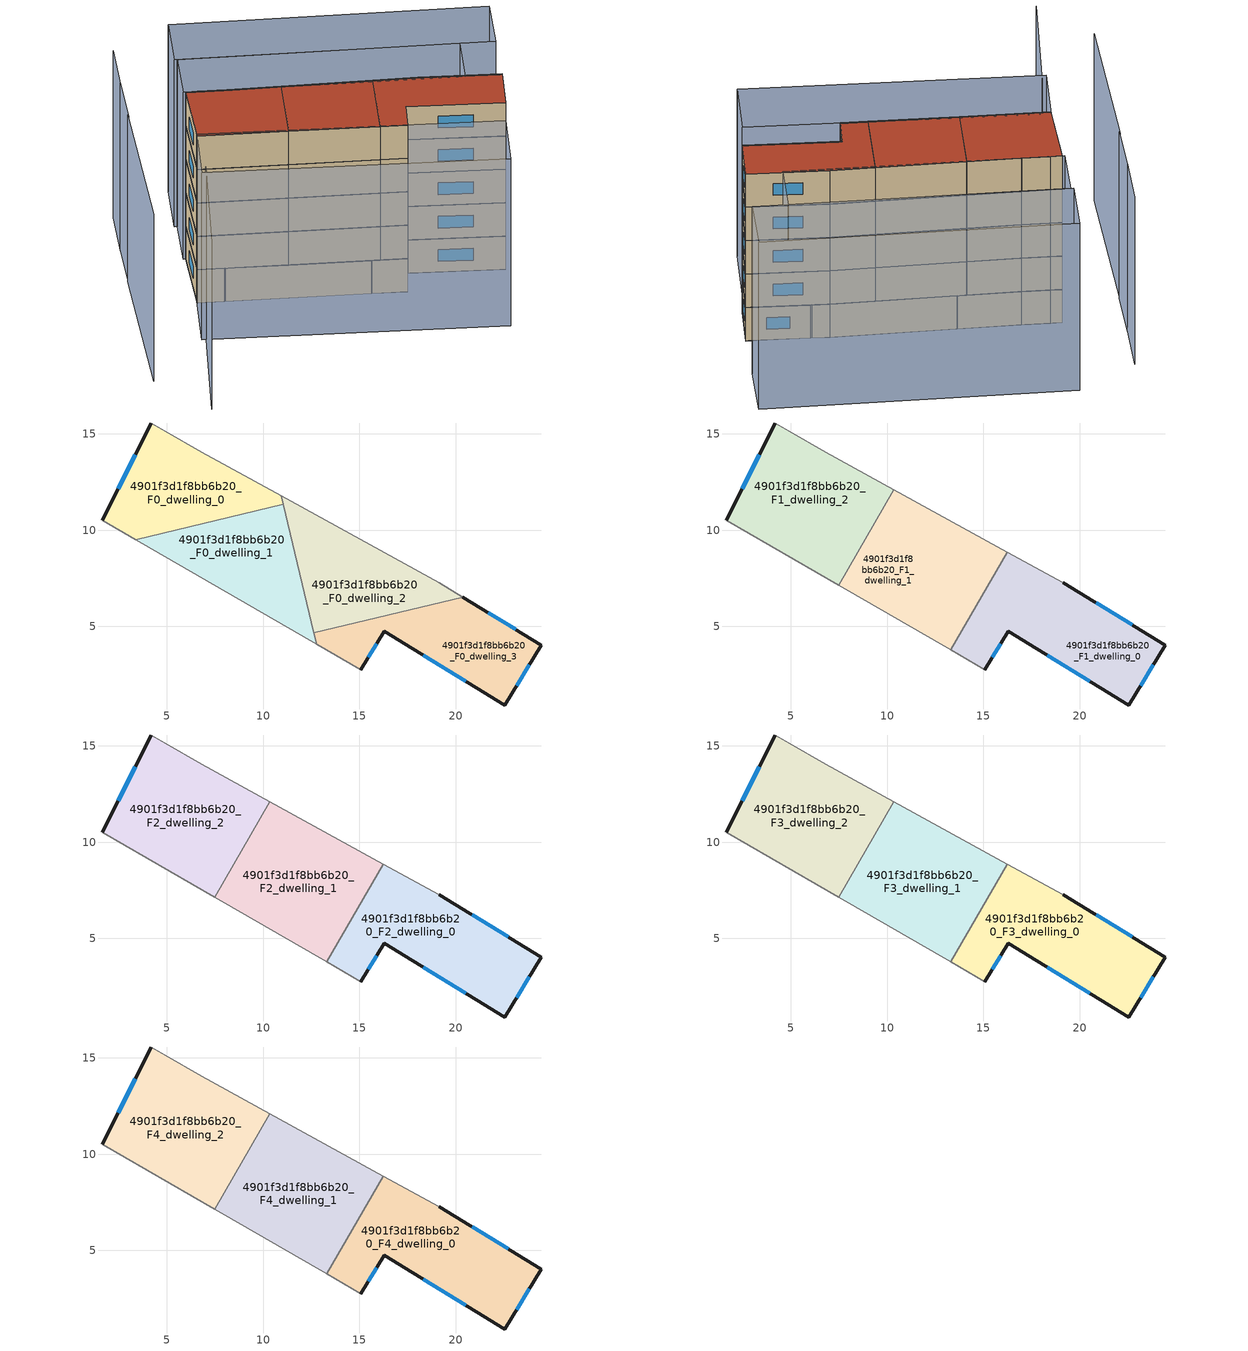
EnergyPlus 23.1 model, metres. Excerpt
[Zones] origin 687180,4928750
4901f3d1f8bb6b20_F0_dwelling_0
 floor ground (EU_floor_Construction): 11.05,11.33 10.94,11.78 6.81,14.05 4.93,15.14 4.2,15.56 1.65,10.51 3.4,9.5 z0
 wall outside (EU_wall_Construction): 1.65,10.51 4.2,15.56 z0:3
 wall adiabatic (EU_wall_Construction): 3.4,9.5 1.65,10.51 / 4.2,15.56 4.93,15.14 6.81,14.05 10.94,11.78 z0:3
 wall to 4901f3d1f8bb6b20_F0_dwelling_1 (EU_wall_Construction): 11.05,11.33 3.4,9.5 z0:3
 wall to 4901f3d1f8bb6b20_F0_dwelling_2 (EU_wall_Construction): 10.94,11.78 11.05,11.33 z0:3
 window (EU_Window_Construction): 2.48,12.15 3.37,13.92 z0.98:2.02
4901f3d1f8bb6b20_F0_dwelling_1
 floor ground (EU_floor_Construction): 12.79,4.08 11.05,11.33 3.4,9.5 z0
 wall adiabatic (EU_wall_Construction): 12.79,4.08 3.4,9.5 z0:3
 wall to 4901f3d1f8bb6b20_F0_dwelling_2 (EU_wall_Construction): 11.05,11.33 12.64,4.68 z0:3
 wall to 4901f3d1f8bb6b20_F0_dwelling_3 (EU_wall_Construction): 12.64,4.68 12.79,4.08 z0:3
 ceiling adiabatic (EU_roof_Construction): 11.05,11.33 12.78,4.08 7.48,7.15 9.72,11.01 z3
4901f3d1f8bb6b20_F0_dwelling_2
 floor ground (EU_floor_Construction): 20.36,6.53 19.14,7.27 10.94,11.78 12.64,4.68 z0
 wall adiabatic (EU_wall_Construction): 10.94,11.78 19.14,7.27 20.36,6.53 z0:3
 wall to 4901f3d1f8bb6b20_F0_dwelling_3 (EU_wall_Construction): 20.36,6.53 12.64,4.68 z0:3
4901f3d1f8bb6b20_F0_dwelling_3
 floor ground (EU_floor_Construction): 22.55,0.92 24.44,4.03 20.36,6.53 12.64,4.68 12.79,4.08 15.07,2.76 16.29,4.75 z0
 wall outside (EU_wall_Construction): 20.36,6.53 24.44,4.03 22.55,0.92 16.29,4.75 15.07,2.76 z0:3
 wall adiabatic (EU_wall_Construction): 15.07,2.76 12.79,4.08 z0:3
 window (EU_Window_Construction): 15.9,4.1 15.47,3.41 / 21.69,5.71 23.12,4.84 / 23.83,3.02 23.17,1.93 / 20.52,2.17 18.33,3.51 z0.98:2.02
4901f3d1f8bb6b20_F1_dwelling_0
 floor to 4901f3d1f8bb6b20_F0_dwelling_3 (EU_floor_Construction): 22.55,0.92 24.44,4.03 20.36,6.53 14.02,5.01 13.31,3.78 15.07,2.76 16.29,4.75 z3
 floor to 4901f3d1f8bb6b20_F0_dwelling_2 (EU_floor_Construction): 20.36,6.53 19.14,7.27 16.25,8.86 14.02,5.01 z3
 wall outside (EU_wall_Construction): 19.14,7.27 24.44,4.03 22.55,0.92 16.29,4.75 15.07,2.76 z3:6
 wall adiabatic (EU_wall_Construction): 15.07,2.76 13.31,3.78 / 16.25,8.86 19.14,7.27 z3:6
 wall to 4901f3d1f8bb6b20_F1_dwelling_1 (EU_wall_Construction): 13.31,3.78 16.25,8.86 z3:6
 window (EU_Window_Construction): 15.9,4.1 15.47,3.41 / 20.87,6.22 22.72,5.08 / 23.83,3.02 23.17,1.93 / 20.52,2.17 18.33,3.51 z3.98:5.02
4901f3d1f8bb6b20_F1_dwelling_1
 floor to 4901f3d1f8bb6b20_F0_dwelling_0 (EU_floor_Construction): 11.05,11.33 10.94,11.78 10.35,12.11 9.72,11.01 z3
 floor to 4901f3d1f8bb6b20_F0_dwelling_3 (EU_floor_Construction): 13.31,3.78 14.02,5.01 12.64,4.68 12.78,4.08 z3
 floor to 4901f3d1f8bb6b20_F0_dwelling_2 (EU_floor_Construction): 14.02,5.01 16.25,8.86 10.94,11.78 12.64,4.68 z3
 floor adiabatic (EU_floor_Construction): 12.78,4.08 10.94,11.78 11.05,11.33 9.72,11.01 7.48,7.15 z3
 wall adiabatic (EU_wall_Construction): 10.35,12.11 16.25,8.86 / 13.31,3.78 7.48,7.15 z3:6
 wall to 4901f3d1f8bb6b20_F1_dwelling_2 (EU_wall_Construction): 7.48,7.15 10.35,12.11 z3:6
4901f3d1f8bb6b20_F1_dwelling_2
 floor to 4901f3d1f8bb6b20_F0_dwelling_0 (EU_floor_Construction): 9.72,11.01 10.35,12.11 6.81,14.05 4.93,15.14 4.2,15.56 1.65,10.51 3.4,9.5 z3
 floor to 4901f3d1f8bb6b20_F0_dwelling_1 (EU_floor_Construction): 7.48,7.15 9.72,11.01 3.4,9.5 z3
 wall outside (EU_wall_Construction): 1.65,10.51 4.2,15.56 z3:6
 wall adiabatic (EU_wall_Construction): 7.48,7.15 1.65,10.51 / 4.2,15.56 4.93,15.14 6.81,14.05 10.35,12.11 z3:6
 window (EU_Window_Construction): 2.48,12.15 3.37,13.92 z3.98:5.02
4901f3d1f8bb6b20_F2_dwelling_0
 floor to 4901f3d1f8bb6b20_F1_dwelling_0 (EU_floor_Construction): 22.55,0.92 24.44,4.03 19.14,7.27 16.25,8.86 13.31,3.78 15.07,2.76 16.29,4.75 z6
 wall outside (EU_wall_Construction): 19.14,7.27 24.44,4.03 22.55,0.92 16.29,4.75 15.07,2.76 z6:9
 wall adiabatic (EU_wall_Construction): 15.07,2.76 13.31,3.78 / 16.25,8.86 19.14,7.27 z6:9
 wall to 4901f3d1f8bb6b20_F2_dwelling_1 (EU_wall_Construction): 13.31,3.78 16.25,8.86 z6:9
 window (EU_Window_Construction): 15.9,4.1 15.47,3.41 / 20.87,6.22 22.72,5.08 / 23.83,3.02 23.17,1.93 / 20.52,2.17 18.33,3.51 z6.98:8.02
4901f3d1f8bb6b20_F2_dwelling_1
 floor to 4901f3d1f8bb6b20_F1_dwelling_1 (EU_floor_Construction): 13.31,3.78 16.25,8.86 10.35,12.11 7.48,7.15 z6
 wall adiabatic (EU_wall_Construction): 10.35,12.11 16.25,8.86 / 13.31,3.78 7.48,7.15 z6:9
 wall to 4901f3d1f8bb6b20_F2_dwelling_2 (EU_wall_Construction): 7.48,7.15 10.35,12.11 z6:9
4901f3d1f8bb6b20_F2_dwelling_2
 floor to 4901f3d1f8bb6b20_F1_dwelling_2 (EU_floor_Construction): 7.48,7.15 10.35,12.11 6.81,14.05 4.93,15.14 4.2,15.56 1.65,10.51 z6
 wall outside (EU_wall_Construction): 1.65,10.51 4.2,15.56 z6:9
 wall adiabatic (EU_wall_Construction): 7.48,7.15 1.65,10.51 / 4.2,15.56 4.93,15.14 6.81,14.05 10.35,12.11 z6:9
 window (EU_Window_Construction): 2.48,12.15 3.37,13.92 z6.98:8.02
4901f3d1f8bb6b20_F3_dwelling_0
 floor to 4901f3d1f8bb6b20_F2_dwelling_0 (EU_floor_Construction): 22.55,0.92 24.44,4.03 19.14,7.27 16.25,8.86 13.31,3.78 15.07,2.76 16.29,4.75 z9
 wall outside (EU_wall_Construction): 19.14,7.27 24.44,4.03 22.55,0.92 16.29,4.75 15.07,2.76 z9:12
 wall adiabatic (EU_wall_Construction): 15.07,2.76 13.31,3.78 / 16.25,8.86 19.14,7.27 z9:12
 wall to 4901f3d1f8bb6b20_F3_dwelling_1 (EU_wall_Construction): 13.31,3.78 16.25,8.86 z9:12
 window (EU_Window_Construction): 15.9,4.1 15.47,3.41 / 20.87,6.22 22.72,5.08 / 23.83,3.02 23.17,1.93 / 20.52,2.17 18.33,3.51 z9.98:11.02
4901f3d1f8bb6b20_F3_dwelling_1
 floor to 4901f3d1f8bb6b20_F2_dwelling_1 (EU_floor_Construction): 13.31,3.78 16.25,8.86 10.35,12.11 7.48,7.15 z9
 wall adiabatic (EU_wall_Construction): 10.35,12.11 16.25,8.86 / 13.31,3.78 7.48,7.15 z9:12
 wall to 4901f3d1f8bb6b20_F3_dwelling_2 (EU_wall_Construction): 7.48,7.15 10.35,12.11 z9:12
4901f3d1f8bb6b20_F3_dwelling_2
 floor to 4901f3d1f8bb6b20_F2_dwelling_2 (EU_floor_Construction): 7.48,7.15 10.35,12.11 6.81,14.05 4.93,15.14 4.2,15.56 1.65,10.51 z9
 wall outside (EU_wall_Construction): 1.65,10.51 4.2,15.56 z9:12
 wall adiabatic (EU_wall_Construction): 7.48,7.15 1.65,10.51 / 4.2,15.56 4.93,15.14 6.81,14.05 10.35,12.11 z9:12
 window (EU_Window_Construction): 2.48,12.15 3.37,13.92 z9.98:11.02
4901f3d1f8bb6b20_F4_dwelling_0
 floor to 4901f3d1f8bb6b20_F3_dwelling_0 (EU_floor_Construction): 22.55,0.92 24.44,4.03 19.14,7.27 16.25,8.86 13.31,3.78 15.07,2.76 16.29,4.75 z12
 wall outside (EU_wall_Construction): 19.14,7.27 24.44,4.03 22.55,0.92 16.29,4.75 15.07,2.76 z12:15
 wall adiabatic (EU_wall_Construction): 15.07,2.76 13.31,3.78 / 16.25,8.86 19.14,7.27 z12:15
 wall to 4901f3d1f8bb6b20_F4_dwelling_1 (EU_wall_Construction): 13.31,3.78 16.25,8.86 z12:15
 window (EU_Window_Construction): 15.9,4.1 15.47,3.41 / 20.87,6.22 22.72,5.08 / 23.83,3.02 23.17,1.93 / 20.52,2.17 18.33,3.51 z12.98:14.02
 roof outside (EU_roof_Construction): 24.44,4.03 22.55,0.92 16.29,4.75 15.07,2.76 13.31,3.78 16.25,8.86 19.14,7.27 z15
4901f3d1f8bb6b20_F4_dwelling_1
 floor to 4901f3d1f8bb6b20_F3_dwelling_1 (EU_floor_Construction): 13.31,3.78 16.25,8.86 10.35,12.11 7.48,7.15 z12
 wall adiabatic (EU_wall_Construction): 10.35,12.11 16.25,8.86 / 13.31,3.78 7.48,7.15 z12:15
 wall to 4901f3d1f8bb6b20_F4_dwelling_2 (EU_wall_Construction): 7.48,7.15 10.35,12.11 z12:15
 roof outside (EU_roof_Construction): 16.25,8.86 13.31,3.78 7.48,7.15 10.35,12.11 z15
4901f3d1f8bb6b20_F4_dwelling_2
 floor to 4901f3d1f8bb6b20_F3_dwelling_2 (EU_floor_Construction): 7.48,7.15 10.35,12.11 6.81,14.05 4.93,15.14 4.2,15.56 1.65,10.51 z12
 wall outside (EU_wall_Construction): 1.65,10.51 4.2,15.56 z12:15
 wall adiabatic (EU_wall_Construction): 7.48,7.15 1.65,10.51 / 4.2,15.56 4.93,15.14 6.81,14.05 10.35,12.11 z12:15
 window (EU_Window_Construction): 2.48,12.15 3.37,13.92 z12.98:14.02
 roof outside (EU_roof_Construction): 10.35,12.11 7.48,7.15 1.65,10.51 4.2,15.56 4.93,15.14 6.81,14.05 z15
shading: -5.19,-0.99 -0.05,7.01 / -0.91,15.65 -6.62,4.29 / 0.98,19.32 -0.97,15.46 / 2.88,22.88 0.84,19.03 / 18.76,-5.09 -0.71,6.56 / -0.71,6.56 1.77,10.71 / 1.77,10.71 21.24,-0.93 / 21.24,-0.93 18.76,-5.09 / 6.07,19.25 24.14,8.98 / 24.14,8.98 22.09,5.37 / 22.09,5.37 4.02,15.64 / 4.02,15.64 6.07,19.25 / 26.42,7.69 5.89,19.36 / 5.89,19.36 8.1,23.25 / 8.1,23.25 28.64,11.58 / 28.64,11.58 26.42,7.69 z0:15
[Building]
EU S2 Campaign: North Axis=0; Terrain=City; Solar Distribution=FullExterior
[Site:Location]
Bologna: Latitude=44.5; Longitude=11.25; Time Zone=1; Elevation=37
[SizingPeriod:WeatherFileDays]
AnnualSizingPeriod: Begin Month=1; Begin Day of Month=1; End Month=12; End Day of Month=31; Day of Week for Start Day=Monday; Use Weather File Daylight Saving Period=No; Use Weather File Rain and Snow Indicators=No
[MATERIAL]
EU_InternalMass_Material: Roughness=MediumRough; Thickness=0.1; Conductivity=1; Density=1800; Specific Heat=900; Thermal Absorptance=0.9; Solar Absorptance=0.7; Visible Absorptance=0.7
[MATERIAL:NOMASS] Roughness=MediumRough; Thermal Absorptance=0.9; Solar Absorptance=0.7; Visible Absorptance=0.7
Name | Thermal Resistance
EU_wall_NoMass | 0.905828
EU_roof_NoMass | 0.37593
EU_floor_NoMass | 0.67114
[WINDOWMATERIAL:SIMPLEGLAZINGSYSTEM]
EU_Window_SimpleGlazing: UFactor=4.52486; Solar Heat Gain Coefficient=0.85; Visible Transmittance=0.85
[CONSTRUCTION]
EU_wall_Construction: EU_wall_NoMass
EU_roof_Construction: EU_roof_NoMass
EU_floor_Construction: EU_floor_NoMass
EU_InternalMass_Construction: EU_InternalMass_Material
EU_Window_Construction: EU_Window_SimpleGlazing
[ZONE] Type=1; Multiplier=1; Ceiling Height=autocalculate; Floor Area=autocalculate; Part of Total Floor Area=Yes
Name | Volume
4901f3d1f8bb6b20_F0_dwelling_0; 4901f3d1f8bb6b20_F0_dwelling_2 | 87.9067
4901f3d1f8bb6b20_F1_dwelling_0; 4901f3d1f8bb6b20_F2_dwelling_0; 4901f3d1f8bb6b20_F3_dwelling_0; 4901f3d1f8bb6b20_F4_dwelling_0 | 117.212
4901f3d1f8bb6b20_F0_dwelling_1 | 87.9126
4901f3d1f8bb6b20_F1_dwelling_1; 4901f3d1f8bb6b20_F2_dwelling_1; 4901f3d1f8bb6b20_F3_dwelling_1; 4901f3d1f8bb6b20_F4_dwelling_1 | 117.207
4901f3d1f8bb6b20_F1_dwelling_2; 4901f3d1f8bb6b20_F2_dwelling_2; 4901f3d1f8bb6b20_F3_dwelling_2; 4901f3d1f8bb6b20_F4_dwelling_2 | 117.211
4901f3d1f8bb6b20_F0_dwelling_3 | 87.9221
[INTERNALMASS] Construction=EU_InternalMass_Construction
Name | Zone or ZoneList | Surface Area
4901f3d1f8bb6b20_F0_dwelling_0_EU_InternalMass | 4901f3d1f8bb6b20_F0_dwelling_0 | 29.302
4901f3d1f8bb6b20_F0_dwelling_1_EU_InternalMass | 4901f3d1f8bb6b20_F0_dwelling_1 | 29.3016
4901f3d1f8bb6b20_F0_dwelling_2_EU_InternalMass | 4901f3d1f8bb6b20_F0_dwelling_2 | 29.3014
4901f3d1f8bb6b20_F0_dwelling_3_EU_InternalMass | 4901f3d1f8bb6b20_F0_dwelling_3 | 29.3075
4901f3d1f8bb6b20_F1_dwelling_0_EU_InternalMass | 4901f3d1f8bb6b20_F1_dwelling_0 | 39.071
4901f3d1f8bb6b20_F1_dwelling_1_EU_InternalMass | 4901f3d1f8bb6b20_F1_dwelling_1 | 39.0693
4901f3d1f8bb6b20_F1_dwelling_2_EU_InternalMass | 4901f3d1f8bb6b20_F1_dwelling_2 | 39.0703
4901f3d1f8bb6b20_F2_dwelling_0_EU_InternalMass | 4901f3d1f8bb6b20_F2_dwelling_0 | 39.071
4901f3d1f8bb6b20_F2_dwelling_1_EU_InternalMass | 4901f3d1f8bb6b20_F2_dwelling_1 | 39.0693
4901f3d1f8bb6b20_F2_dwelling_2_EU_InternalMass | 4901f3d1f8bb6b20_F2_dwelling_2 | 39.0703
4901f3d1f8bb6b20_F3_dwelling_0_EU_InternalMass | 4901f3d1f8bb6b20_F3_dwelling_0 | 39.071
4901f3d1f8bb6b20_F3_dwelling_1_EU_InternalMass | 4901f3d1f8bb6b20_F3_dwelling_1 | 39.0693
4901f3d1f8bb6b20_F3_dwelling_2_EU_InternalMass | 4901f3d1f8bb6b20_F3_dwelling_2 | 39.0703
4901f3d1f8bb6b20_F4_dwelling_0_EU_InternalMass | 4901f3d1f8bb6b20_F4_dwelling_0 | 39.071
4901f3d1f8bb6b20_F4_dwelling_1_EU_InternalMass | 4901f3d1f8bb6b20_F4_dwelling_1 | 39.0693
4901f3d1f8bb6b20_F4_dwelling_2_EU_InternalMass | 4901f3d1f8bb6b20_F4_dwelling_2 | 39.0703
[OTHEREQUIPMENT] Fuel Type=Electricity; Design Level Calculation Method=Watts/Area; Power per Zone Floor Area=1; Fraction Latent=0; Fraction Radiant=0; Fraction Lost=0; Carbon Dioxide Generation Rate=0; EndUse Subcategory=EU_Step8_InternalGains
Name | Zone or ZoneList or Space or SpaceList | Schedule
EU_Step8_InternalGain_4901f3d1f8bb6b20_F0_dwelling_0_f000 | 4901f3d1f8bb6b20_F0_dwelling_0 | EU_Step8_GainSchedule_4901f3d1f8bb6b20_F0_dwelling_0_f000
EU_Step8_InternalGain_4901f3d1f8bb6b20_F0_dwelling_1_f000 | 4901f3d1f8bb6b20_F0_dwelling_1 | EU_Step8_GainSchedule_4901f3d1f8bb6b20_F0_dwelling_1_f000
EU_Step8_InternalGain_4901f3d1f8bb6b20_F0_dwelling_2_f000 | 4901f3d1f8bb6b20_F0_dwelling_2 | EU_Step8_GainSchedule_4901f3d1f8bb6b20_F0_dwelling_2_f000
EU_Step8_InternalGain_4901f3d1f8bb6b20_F0_dwelling_3_f000 | 4901f3d1f8bb6b20_F0_dwelling_3 | EU_Step8_GainSchedule_4901f3d1f8bb6b20_F0_dwelling_3_f000
EU_Step8_InternalGain_4901f3d1f8bb6b20_F1_dwelling_0_f000 | 4901f3d1f8bb6b20_F1_dwelling_0 | EU_Step8_GainSchedule_4901f3d1f8bb6b20_F1_dwelling_0_f000
EU_Step8_InternalGain_4901f3d1f8bb6b20_F1_dwelling_1_f000 | 4901f3d1f8bb6b20_F1_dwelling_1 | EU_Step8_GainSchedule_4901f3d1f8bb6b20_F1_dwelling_1_f000
EU_Step8_InternalGain_4901f3d1f8bb6b20_F1_dwelling_2_f000 | 4901f3d1f8bb6b20_F1_dwelling_2 | EU_Step8_GainSchedule_4901f3d1f8bb6b20_F1_dwelling_2_f000
EU_Step8_InternalGain_4901f3d1f8bb6b20_F2_dwelling_0_f000 | 4901f3d1f8bb6b20_F2_dwelling_0 | EU_Step8_GainSchedule_4901f3d1f8bb6b20_F2_dwelling_0_f000
EU_Step8_InternalGain_4901f3d1f8bb6b20_F2_dwelling_1_f000 | 4901f3d1f8bb6b20_F2_dwelling_1 | EU_Step8_GainSchedule_4901f3d1f8bb6b20_F2_dwelling_1_f000
EU_Step8_InternalGain_4901f3d1f8bb6b20_F2_dwelling_2_f000 | 4901f3d1f8bb6b20_F2_dwelling_2 | EU_Step8_GainSchedule_4901f3d1f8bb6b20_F2_dwelling_2_f000
EU_Step8_InternalGain_4901f3d1f8bb6b20_F3_dwelling_0_f000 | 4901f3d1f8bb6b20_F3_dwelling_0 | EU_Step8_GainSchedule_4901f3d1f8bb6b20_F3_dwelling_0_f000
EU_Step8_InternalGain_4901f3d1f8bb6b20_F3_dwelling_1_f000 | 4901f3d1f8bb6b20_F3_dwelling_1 | EU_Step8_GainSchedule_4901f3d1f8bb6b20_F3_dwelling_1_f000
EU_Step8_InternalGain_4901f3d1f8bb6b20_F3_dwelling_2_f000 | 4901f3d1f8bb6b20_F3_dwelling_2 | EU_Step8_GainSchedule_4901f3d1f8bb6b20_F3_dwelling_2_f000
EU_Step8_InternalGain_4901f3d1f8bb6b20_F4_dwelling_0_f000 | 4901f3d1f8bb6b20_F4_dwelling_0 | EU_Step8_GainSchedule_4901f3d1f8bb6b20_F4_dwelling_0_f000
EU_Step8_InternalGain_4901f3d1f8bb6b20_F4_dwelling_1_f000 | 4901f3d1f8bb6b20_F4_dwelling_1 | EU_Step8_GainSchedule_4901f3d1f8bb6b20_F4_dwelling_1_f000
EU_Step8_InternalGain_4901f3d1f8bb6b20_F4_dwelling_2_f000 | 4901f3d1f8bb6b20_F4_dwelling_2 | EU_Step8_GainSchedule_4901f3d1f8bb6b20_F4_dwelling_2_f000
[ZONEVENTILATION:DESIGNFLOWRATE] Schedule=EU_AlwaysOn; Design Flow Rate Calculation Method=AirChanges/Hour; Air Changes per Hour=0.73129; Ventilation Type=Natural; Fan Pressure Rise=0; Fan Total Efficiency=1; Constant Term Coefficient=1; Temperature Term Coefficient=0; Velocity Term Coefficient=0; Velocity Squared Term Coefficient=0; Minimum Indoor Temperature=-100; Maximum Indoor Temperature=100; Delta Temperature=-100; Minimum Outdoor Temperature=-100; Maximum Outdoor Temperature=100; Maximum Wind Speed=40
Name | Zone or ZoneList or Space or SpaceList
EU_ConstantAir_4901f3d1f8bb6b20_F0_dwelling_0 | 4901f3d1f8bb6b20_F0_dwelling_0
EU_ConstantAir_4901f3d1f8bb6b20_F0_dwelling_1 | 4901f3d1f8bb6b20_F0_dwelling_1
EU_ConstantAir_4901f3d1f8bb6b20_F0_dwelling_2 | 4901f3d1f8bb6b20_F0_dwelling_2
EU_ConstantAir_4901f3d1f8bb6b20_F0_dwelling_3 | 4901f3d1f8bb6b20_F0_dwelling_3
EU_ConstantAir_4901f3d1f8bb6b20_F1_dwelling_0 | 4901f3d1f8bb6b20_F1_dwelling_0
EU_ConstantAir_4901f3d1f8bb6b20_F1_dwelling_1 | 4901f3d1f8bb6b20_F1_dwelling_1
EU_ConstantAir_4901f3d1f8bb6b20_F1_dwelling_2 | 4901f3d1f8bb6b20_F1_dwelling_2
EU_ConstantAir_4901f3d1f8bb6b20_F2_dwelling_0 | 4901f3d1f8bb6b20_F2_dwelling_0
EU_ConstantAir_4901f3d1f8bb6b20_F2_dwelling_1 | 4901f3d1f8bb6b20_F2_dwelling_1
EU_ConstantAir_4901f3d1f8bb6b20_F2_dwelling_2 | 4901f3d1f8bb6b20_F2_dwelling_2
EU_ConstantAir_4901f3d1f8bb6b20_F3_dwelling_0 | 4901f3d1f8bb6b20_F3_dwelling_0
EU_ConstantAir_4901f3d1f8bb6b20_F3_dwelling_1 | 4901f3d1f8bb6b20_F3_dwelling_1
EU_ConstantAir_4901f3d1f8bb6b20_F3_dwelling_2 | 4901f3d1f8bb6b20_F3_dwelling_2
EU_ConstantAir_4901f3d1f8bb6b20_F4_dwelling_0 | 4901f3d1f8bb6b20_F4_dwelling_0
EU_ConstantAir_4901f3d1f8bb6b20_F4_dwelling_1 | 4901f3d1f8bb6b20_F4_dwelling_1
EU_ConstantAir_4901f3d1f8bb6b20_F4_dwelling_2 | 4901f3d1f8bb6b20_F4_dwelling_2
[HVACTEMPLATE:THERMOSTAT] Constant Heating Setpoint=20; Constant Cooling Setpoint=50
EU_HeatOnly_4901f3d1f8bb6b20_F0_dwelling_0; EU_HeatOnly_4901f3d1f8bb6b20_F0_dwelling_1; EU_HeatOnly_4901f3d1f8bb6b20_F0_dwelling_2; EU_HeatOnly_4901f3d1f8bb6b20_F0_dwelling_3; EU_HeatOnly_4901f3d1f8bb6b20_F1_dwelling_0; EU_HeatOnly_4901f3d1f8bb6b20_F1_dwelling_1; EU_HeatOnly_4901f3d1f8bb6b20_F1_dwelling_2; EU_HeatOnly_4901f3d1f8bb6b20_F2_dwelling_0; EU_HeatOnly_4901f3d1f8bb6b20_F2_dwelling_1; EU_HeatOnly_4901f3d1f8bb6b20_F2_dwelling_2; EU_HeatOnly_4901f3d1f8bb6b20_F3_dwelling_0; EU_HeatOnly_4901f3d1f8bb6b20_F3_dwelling_1; EU_HeatOnly_4901f3d1f8bb6b20_F3_dwelling_2; EU_HeatOnly_4901f3d1f8bb6b20_F4_dwelling_0; EU_HeatOnly_4901f3d1f8bb6b20_F4_dwelling_1; EU_HeatOnly_4901f3d1f8bb6b20_F4_dwelling_2
[HVACTEMPLATE:ZONE:IDEALLOADSAIRSYSTEM] System Availability Schedule=EU_AlwaysOn; Maximum Heating Supply Air Temperature=50; Minimum Cooling Supply Air Temperature=13; Maximum Heating Supply Air Humidity Ratio=0.0156; Minimum Cooling Supply Air Humidity Ratio=0.0077; Heating Limit=NoLimit; Cooling Limit=NoLimit; Heating Availability Schedule=EU_AlwaysOn; Cooling Availability Schedule=EU_CoolingOff; Dehumidification Control Type=ConstantSensibleHeatRatio; Cooling Sensible Heat Ratio=0.7; Dehumidification Setpoint=60; Humidification Control Type=None; Humidification Setpoint=30; Outdoor Air Method=None; Outdoor Air Flow Rate per Person=0.00944; Outdoor Air Flow Rate per Zone Floor Area=0; Outdoor Air Flow Rate per Zone=0; Demand Controlled Ventilation Type=None; Outdoor Air Economizer Type=NoEconomizer; Heat Recovery Type=None; Sensible Heat Recovery Effectiveness=0.7; Latent Heat Recovery Effectiveness=0.65
Name | Template Thermostat
4901f3d1f8bb6b20_F0_dwelling_0 | EU_HeatOnly_4901f3d1f8bb6b20_F0_dwelling_0
4901f3d1f8bb6b20_F0_dwelling_1 | EU_HeatOnly_4901f3d1f8bb6b20_F0_dwelling_1
4901f3d1f8bb6b20_F0_dwelling_2 | EU_HeatOnly_4901f3d1f8bb6b20_F0_dwelling_2
4901f3d1f8bb6b20_F0_dwelling_3 | EU_HeatOnly_4901f3d1f8bb6b20_F0_dwelling_3
4901f3d1f8bb6b20_F1_dwelling_0 | EU_HeatOnly_4901f3d1f8bb6b20_F1_dwelling_0
4901f3d1f8bb6b20_F1_dwelling_1 | EU_HeatOnly_4901f3d1f8bb6b20_F1_dwelling_1
4901f3d1f8bb6b20_F1_dwelling_2 | EU_HeatOnly_4901f3d1f8bb6b20_F1_dwelling_2
4901f3d1f8bb6b20_F2_dwelling_0 | EU_HeatOnly_4901f3d1f8bb6b20_F2_dwelling_0
4901f3d1f8bb6b20_F2_dwelling_1 | EU_HeatOnly_4901f3d1f8bb6b20_F2_dwelling_1
4901f3d1f8bb6b20_F2_dwelling_2 | EU_HeatOnly_4901f3d1f8bb6b20_F2_dwelling_2
4901f3d1f8bb6b20_F3_dwelling_0 | EU_HeatOnly_4901f3d1f8bb6b20_F3_dwelling_0
4901f3d1f8bb6b20_F3_dwelling_1 | EU_HeatOnly_4901f3d1f8bb6b20_F3_dwelling_1
4901f3d1f8bb6b20_F3_dwelling_2 | EU_HeatOnly_4901f3d1f8bb6b20_F3_dwelling_2
4901f3d1f8bb6b20_F4_dwelling_0 | EU_HeatOnly_4901f3d1f8bb6b20_F4_dwelling_0
4901f3d1f8bb6b20_F4_dwelling_1 | EU_HeatOnly_4901f3d1f8bb6b20_F4_dwelling_1
4901f3d1f8bb6b20_F4_dwelling_2 | EU_HeatOnly_4901f3d1f8bb6b20_F4_dwelling_2
[SIZING:ZONE] Zone Cooling Design Supply Air Temperature Input Method=SupplyAirTemperature; Zone Cooling Design Supply Air Temperature=13; Zone Heating Design Supply Air Temperature Input Method=SupplyAirTemperature; Zone Heating Design Supply Air Temperature=50; Zone Cooling Design Supply Air Humidity Ratio=0.008; Zone Heating Design Supply Air Humidity Ratio=0.008; Cooling Design Air Flow Method=DesignDay; Cooling Design Air Flow Rate=0; Cooling Minimum Air Flow per Zone Floor Area=0.000762; Cooling Minimum Air Flow=0; Cooling Minimum Air Flow Fraction=0.2; Heating Design Air Flow Method=DesignDay; Heating Design Air Flow Rate=0; Heating Maximum Air Flow per Zone Floor Area=0.002032; Heating Maximum Air Flow=0.141576; Heating Maximum Air Flow Fraction=0.3; Account for Dedicated Outdoor Air System=No; Dedicated Outdoor Air System Control Strategy=NeutralSupplyAir; Dedicated Outdoor Air Low Setpoint Temperature for Design=autosize; Dedicated Outdoor Air High Setpoint Temperature for Design=autosize; Zone Load Sizing Method=Sensible Load Only No Latent Load; Zone Latent Cooling Design Supply Air Humidity Ratio Input Method=HumidityRatioDifference; Zone Cooling Design Supply Air Humidity Ratio Difference=0.005; Zone Latent Heating Design Supply Air Humidity Ratio Input Method=HumidityRatioDifference; Zone Humidification Design Supply Air Humidity Ratio Difference=0.005
4901f3d1f8bb6b20_F0_dwelling_0; 4901f3d1f8bb6b20_F0_dwelling_1; 4901f3d1f8bb6b20_F0_dwelling_2; 4901f3d1f8bb6b20_F0_dwelling_3; 4901f3d1f8bb6b20_F1_dwelling_0; 4901f3d1f8bb6b20_F1_dwelling_1; 4901f3d1f8bb6b20_F1_dwelling_2; 4901f3d1f8bb6b20_F2_dwelling_0; 4901f3d1f8bb6b20_F2_dwelling_1; 4901f3d1f8bb6b20_F2_dwelling_2; 4901f3d1f8bb6b20_F3_dwelling_0; 4901f3d1f8bb6b20_F3_dwelling_1; 4901f3d1f8bb6b20_F3_dwelling_2; 4901f3d1f8bb6b20_F4_dwelling_0; 4901f3d1f8bb6b20_F4_dwelling_1; 4901f3d1f8bb6b20_F4_dwelling_2
[SCHEDULE:CONSTANT]
Name | Hourly Value
EU_AlwaysOn | 1
EU_CoolingOff | 0
[SCHEDULE:FILE] Column Number=1; Rows to Skip at Top=0; Number of Hours of Data=8760; Column Separator=Comma; Interpolate to Timestep=No; Minutes per Item=60; Adjust Schedule for Daylight Savings=Yes
Name | File
EU_Step8_GainSchedule_4901f3d1f8bb6b20_F0_dwelling_0_f000 | ../../schedules/4901f3d1f8bb6b20/4901f3d1f8bb6b20_F0_dwelling_0_f000_gain.csv
EU_Step8_GainSchedule_4901f3d1f8bb6b20_F0_dwelling_1_f000 | ../../schedules/4901f3d1f8bb6b20/4901f3d1f8bb6b20_F0_dwelling_1_f000_gain.csv
EU_Step8_GainSchedule_4901f3d1f8bb6b20_F0_dwelling_2_f000 | ../../schedules/4901f3d1f8bb6b20/4901f3d1f8bb6b20_F0_dwelling_2_f000_gain.csv
EU_Step8_GainSchedule_4901f3d1f8bb6b20_F0_dwelling_3_f000 | ../../schedules/4901f3d1f8bb6b20/4901f3d1f8bb6b20_F0_dwelling_3_f000_gain.csv
EU_Step8_GainSchedule_4901f3d1f8bb6b20_F1_dwelling_0_f000 | ../../schedules/4901f3d1f8bb6b20/4901f3d1f8bb6b20_F1_dwelling_0_f000_gain.csv
EU_Step8_GainSchedule_4901f3d1f8bb6b20_F1_dwelling_1_f000 | ../../schedules/4901f3d1f8bb6b20/4901f3d1f8bb6b20_F1_dwelling_1_f000_gain.csv
EU_Step8_GainSchedule_4901f3d1f8bb6b20_F1_dwelling_2_f000 | ../../schedules/4901f3d1f8bb6b20/4901f3d1f8bb6b20_F1_dwelling_2_f000_gain.csv
EU_Step8_GainSchedule_4901f3d1f8bb6b20_F2_dwelling_0_f000 | ../../schedules/4901f3d1f8bb6b20/4901f3d1f8bb6b20_F2_dwelling_0_f000_gain.csv
EU_Step8_GainSchedule_4901f3d1f8bb6b20_F2_dwelling_1_f000 | ../../schedules/4901f3d1f8bb6b20/4901f3d1f8bb6b20_F2_dwelling_1_f000_gain.csv
EU_Step8_GainSchedule_4901f3d1f8bb6b20_F2_dwelling_2_f000 | ../../schedules/4901f3d1f8bb6b20/4901f3d1f8bb6b20_F2_dwelling_2_f000_gain.csv
EU_Step8_GainSchedule_4901f3d1f8bb6b20_F3_dwelling_0_f000 | ../../schedules/4901f3d1f8bb6b20/4901f3d1f8bb6b20_F3_dwelling_0_f000_gain.csv
EU_Step8_GainSchedule_4901f3d1f8bb6b20_F3_dwelling_1_f000 | ../../schedules/4901f3d1f8bb6b20/4901f3d1f8bb6b20_F3_dwelling_1_f000_gain.csv
EU_Step8_GainSchedule_4901f3d1f8bb6b20_F3_dwelling_2_f000 | ../../schedules/4901f3d1f8bb6b20/4901f3d1f8bb6b20_F3_dwelling_2_f000_gain.csv
EU_Step8_GainSchedule_4901f3d1f8bb6b20_F4_dwelling_0_f000 | ../../schedules/4901f3d1f8bb6b20/4901f3d1f8bb6b20_F4_dwelling_0_f000_gain.csv
EU_Step8_GainSchedule_4901f3d1f8bb6b20_F4_dwelling_1_f000 | ../../schedules/4901f3d1f8bb6b20/4901f3d1f8bb6b20_F4_dwelling_1_f000_gain.csv
EU_Step8_GainSchedule_4901f3d1f8bb6b20_F4_dwelling_2_f000 | ../../schedules/4901f3d1f8bb6b20/4901f3d1f8bb6b20_F4_dwelling_2_f000_gain.csv
